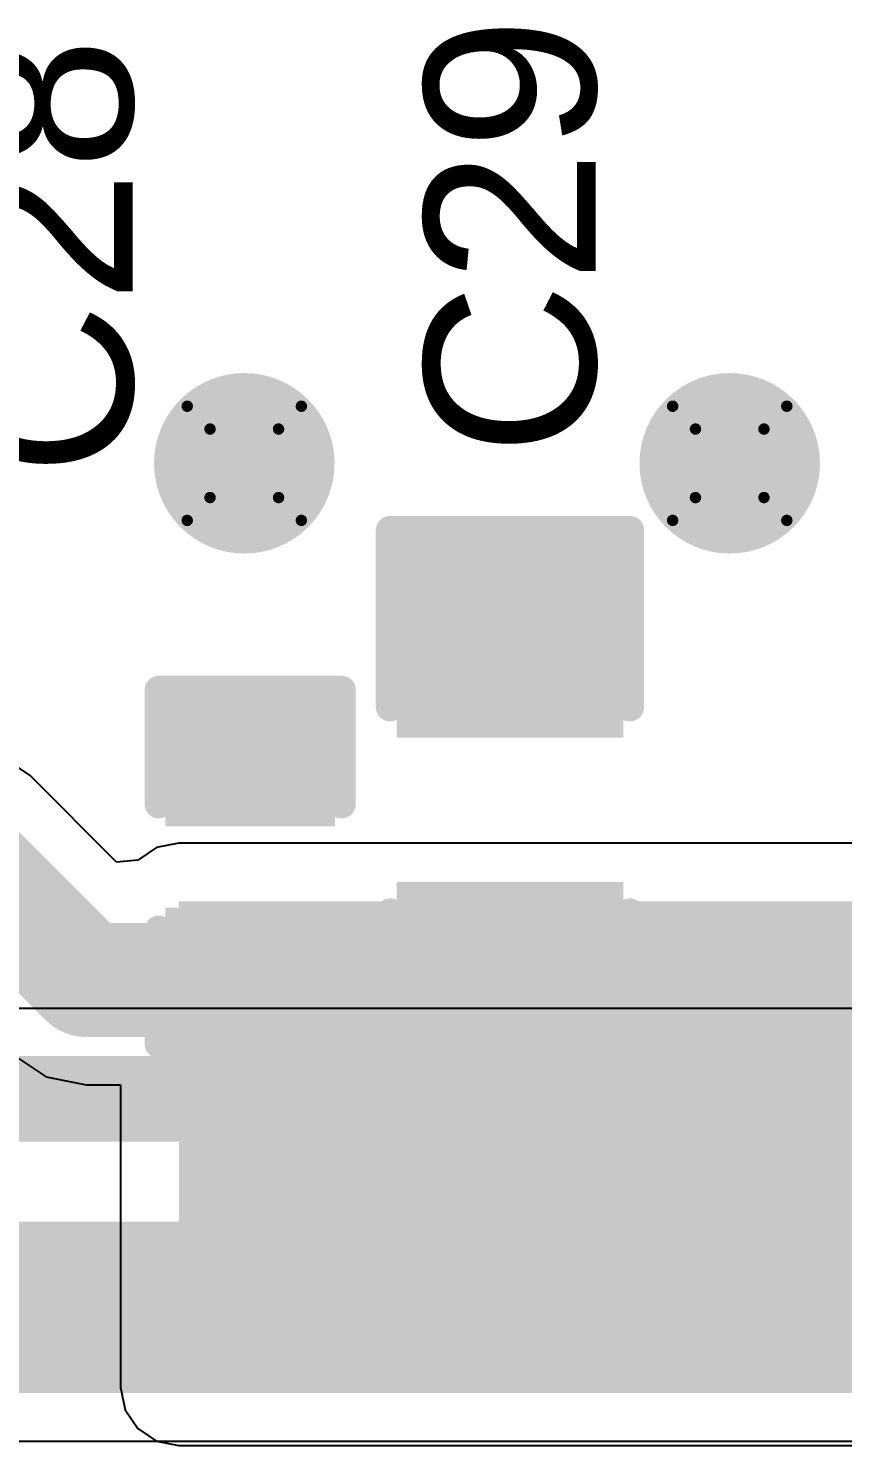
# Model space of a CAD drawing. Header units: inches. Extents: x -6 to 198, y 0 to 119.
# Drawn here: x 44.39 to 48.01, y 18.34 to 24.65 of the extents above; entities that cross this region are included whole.
import ezdxf

# ---------------------------------------------------------------- set-up
doc = ezdxf.new("R2010")
doc.units = ezdxf.units.IN
for name, color, linetype in [('Bottom Layer', 5, 'Continuous'), ('Bottom Solder', 6, 'Continuous'), ('Drill Drawing', 1, 'Continuous'), ('Top Layer', 1, 'Continuous'), ('Top Overlay', 2, 'Continuous'), ('Top Paste', 8, 'Continuous'), ('Top Solder', 216, 'Continuous'), ('Via Holes', 16, 'Continuous')]:
    doc.layers.add(name, color=color, linetype=linetype)
doc.styles.add('Arial', font='', dxfattribs={"height": 0.2})
doc.styles.get('Arial').set_extended_font_data('Arial')

# ---------------------------------------------------------------- blocks, each defined once
blk = doc.blocks.new('SOP_16_30')
at = {"layer": 'Top Layer'}
blk.add_hatch(color=1, dxfattribs=at).paths.add_polyline_path([(-3.4556, 4.7244), (-1.9939, 4.7244), (-1.9939, 4.1656), (-3.4556, 4.1656)])
at = {"layer": 'Top Paste'}
blk.add_hatch(color=8, dxfattribs=at).paths.add_polyline_path([(-3.4556, 4.7244), (-1.9939, 4.7244), (-1.9939, 4.1656), (-3.4556, 4.1656)])
at = {"layer": 'Top Solder'}
blk.add_hatch(color=216, dxfattribs=at).paths.add_polyline_path([(-3.5572, 4.826), (-1.8923, 4.826), (-1.8923, 4.064), (-3.5572, 4.064)])
at = {"layer": 'Top Overlay'}
for points in [[(-2.1209, 5.0546, 0.1524, 0.1524, 0), (2.1209, 5.0546, 0.1524, 0.1524, 0)], [(-3.7846, 4.572, 0.127, 0.127, 0), (-3.6576, 4.445, 0.127, 0.127, 0)], [(-3.7846, 4.318, 0.127, 0.127, 0), (-3.7846, 4.572, 0.127, 0.127, 0)], [(-3.7846, 4.318, 0.127, 0.127, 0), (-3.6576, 4.445, 0.127, 0.127, 0)]]:
    blk.add_lwpolyline(points, format="xyseb", dxfattribs=at)
for points in [[(-2.159, 5.0546, 0.0762, 0.0762, 1), (-2.0828, 5.0546, 0.0762, 0.0762, 1)], [(-3.8163, 4.572, 0.0635, 0.0635, 1), (-3.7529, 4.572, 0.0635, 0.0635, 1)], [(-3.8163, 4.572, 0.0635, 0.0635, 1), (-3.7529, 4.572, 0.0635, 0.0635, 1)], [(-3.6894, 4.445, 0.0635, 0.0635, 1), (-3.6258, 4.445, 0.0635, 0.0635, 1)], [(-3.6894, 4.445, 0.0635, 0.0635, 1), (-3.6258, 4.445, 0.0635, 0.0635, 1)], [(-3.8163, 4.318, 0.0635, 0.0635, 1), (-3.7529, 4.318, 0.0635, 0.0635, 1)], [(-3.8163, 4.318, 0.0635, 0.0635, 1), (-3.7529, 4.318, 0.0635, 0.0635, 1)]]:
    blk.add_lwpolyline(points, format="xyseb", close=True, dxfattribs=at)
blk = doc.blocks.new('C___0603_102')
at = {"layer": 'Top Layer'}
for points in [[(-0.381, 0.4445), (-0.381, -0.4445), (-1.143, -0.4445), (-1.143, 0.4445)], [(1.143, 0.4445), (1.143, -0.4445), (0.381, -0.4445), (0.381, 0.4445)]]:
    blk.add_hatch(color=1, dxfattribs=at).paths.add_polyline_path(points)
at = {"layer": 'Top Paste'}
for points in [[(-0.381, 0.4445), (-0.381, -0.4445), (-1.143, -0.4445), (-1.143, 0.4445)], [(1.143, 0.4445), (1.143, -0.4445), (0.381, -0.4445), (0.381, 0.4445)]]:
    blk.add_hatch(color=8, dxfattribs=at).paths.add_polyline_path(points)
at = {"layer": 'Top Solder'}
for points in [[(-0.321, 0.5045), (-0.321, -0.5045), (-1.203, -0.5045), (-1.203, 0.5045)], [(1.203, 0.5045), (1.203, -0.5045), (0.321, -0.5045), (0.321, 0.5045)]]:
    blk.add_hatch(color=216, dxfattribs=at).paths.add_polyline_path(points)
at = {"layer": 'Top Overlay'}
for points in [[(-0.4572, 0.5334, 0.127, 0.127, 0), (-1.2446, 0.5334, 0.127, 0.127, 0)], [(-1.2446, -0.5334, 0.127, 0.127, 0), (-1.2446, 0.5334, 0.127, 0.127, 0)], [(1.2446, 0.5334, 0.127, 0.127, 0), (0.4572, 0.5334, 0.127, 0.127, 0)], [(1.2446, -0.5334, 0.127, 0.127, 0), (1.2446, 0.5334, 0.127, 0.127, 0)], [(-0.4572, -0.5334, 0.127, 0.127, 0), (-1.2446, -0.5334, 0.127, 0.127, 0)], [(1.2446, -0.5334, 0.127, 0.127, 0), (0.4572, -0.5334, 0.127, 0.127, 0)]]:
    blk.add_lwpolyline(points, format="xyseb", dxfattribs=at)
for points in [[(-1.2764, 0.5334, 0.0635, 0.0635, 1), (-1.2128, 0.5334, 0.0635, 0.0635, 1)], [(-1.2764, 0.5334, 0.0635, 0.0635, 1), (-1.2128, 0.5334, 0.0635, 0.0635, 1)], [(-0.4889, 0.5334, 0.0635, 0.0635, 1), (-0.4254, 0.5334, 0.0635, 0.0635, 1)], [(0.4254, 0.5334, 0.0635, 0.0635, 1), (0.4889, 0.5334, 0.0635, 0.0635, 1)], [(1.2128, 0.5334, 0.0635, 0.0635, 1), (1.2764, 0.5334, 0.0635, 0.0635, 1)], [(1.2128, 0.5334, 0.0635, 0.0635, 1), (1.2764, 0.5334, 0.0635, 0.0635, 1)], [(-1.2764, -0.5334, 0.0635, 0.0635, 1), (-1.2128, -0.5334, 0.0635, 0.0635, 1)], [(-1.2764, -0.5334, 0.0635, 0.0635, 1), (-1.2128, -0.5334, 0.0635, 0.0635, 1)], [(-0.4889, -0.5334, 0.0635, 0.0635, 1), (-0.4254, -0.5334, 0.0635, 0.0635, 1)], [(0.4254, -0.5334, 0.0635, 0.0635, 1), (0.4889, -0.5334, 0.0635, 0.0635, 1)], [(1.2128, -0.5334, 0.0635, 0.0635, 1), (1.2764, -0.5334, 0.0635, 0.0635, 1)], [(1.2128, -0.5334, 0.0635, 0.0635, 1), (1.2764, -0.5334, 0.0635, 0.0635, 1)]]:
    blk.add_lwpolyline(points, format="xyseb", close=True, dxfattribs=at)
blk = doc.blocks.new('C___0402_103')
at = {"layer": 'Top Layer'}
for points in [[(-0.6985, -0.3175), (-0.6985, 0.3175), (-0.2413, 0.3175), (-0.2413, -0.3175)], [(0.2413, -0.3175), (0.2413, 0.3175), (0.6985, 0.3175), (0.6985, -0.3175)]]:
    blk.add_hatch(color=1, dxfattribs=at).paths.add_polyline_path(points)
at = {"layer": 'Top Paste'}
for points in [[(-0.6985, -0.3175), (-0.6985, 0.3175), (-0.2413, 0.3175), (-0.2413, -0.3175)], [(0.2413, -0.3175), (0.2413, 0.3175), (0.6985, 0.3175), (0.6985, -0.3175)]]:
    blk.add_hatch(color=8, dxfattribs=at).paths.add_polyline_path(points)
at = {"layer": 'Top Solder'}
for points in [[(-0.7585, -0.3775), (-0.7585, 0.3775), (-0.1813, 0.3775), (-0.1813, -0.3775)], [(0.1813, -0.3775), (0.1813, 0.3775), (0.7585, 0.3775), (0.7585, -0.3775)]]:
    blk.add_hatch(color=216, dxfattribs=at).paths.add_polyline_path(points)
at = {"layer": 'Top Overlay'}
for points in [[(-0.7874, 0.4064, 0.127, 0.127, 0), (-0.7874, -0.4064, 0.127, 0.127, 0)], [(-0.7874, 0.4064, 0.127, 0.127, 0), (-0.2794, 0.4064, 0.127, 0.127, 0)], [(0.2794, 0.4064, 0.127, 0.127, 0), (0.7874, 0.4064, 0.127, 0.127, 0)], [(0.7874, 0.4064, 0.127, 0.127, 0), (0.7874, -0.4064, 0.127, 0.127, 0)], [(-0.7874, -0.4064, 0.127, 0.127, 0), (-0.2794, -0.4064, 0.127, 0.127, 0)], [(0.2794, -0.4064, 0.127, 0.127, 0), (0.7874, -0.4064, 0.127, 0.127, 0)]]:
    blk.add_lwpolyline(points, format="xyseb", dxfattribs=at)
for points in [[(-0.8191, 0.4064, 0.0635, 0.0635, 1), (-0.7556, 0.4064, 0.0635, 0.0635, 1)], [(-0.8191, 0.4064, 0.0635, 0.0635, 1), (-0.7556, 0.4064, 0.0635, 0.0635, 1)], [(-0.3111, 0.4064, 0.0635, 0.0635, 1), (-0.2477, 0.4064, 0.0635, 0.0635, 1)], [(0.2477, 0.4064, 0.0635, 0.0635, 1), (0.3111, 0.4064, 0.0635, 0.0635, 1)], [(0.7556, 0.4064, 0.0635, 0.0635, 1), (0.8191, 0.4064, 0.0635, 0.0635, 1)], [(0.7556, 0.4064, 0.0635, 0.0635, 1), (0.8191, 0.4064, 0.0635, 0.0635, 1)], [(-0.8191, -0.4064, 0.0635, 0.0635, 1), (-0.7556, -0.4064, 0.0635, 0.0635, 1)], [(-0.8191, -0.4064, 0.0635, 0.0635, 1), (-0.7556, -0.4064, 0.0635, 0.0635, 1)], [(-0.3111, -0.4064, 0.0635, 0.0635, 1), (-0.2477, -0.4064, 0.0635, 0.0635, 1)], [(0.2477, -0.4064, 0.0635, 0.0635, 1), (0.3111, -0.4064, 0.0635, 0.0635, 1)], [(0.7556, -0.4064, 0.0635, 0.0635, 1), (0.8191, -0.4064, 0.0635, 0.0635, 1)], [(0.7556, -0.4064, 0.0635, 0.0635, 1), (0.8191, -0.4064, 0.0635, 0.0635, 1)]]:
    blk.add_lwpolyline(points, format="xyseb", close=True, dxfattribs=at)

msp = doc.modelspace()

# ---------------------------------------------------------------- hatches: boundary and pattern name
at = {"layer": 'Bottom Layer'}
h = msp.add_hatch(color=5, dxfattribs=at)
edge = h.paths.add_edge_path()
edge.add_arc((45.3507, 22.713), 0.3, 0, 360)
h = msp.add_hatch(color=5, dxfattribs=at)
edge = h.paths.add_edge_path()
edge.add_arc((47.5107, 22.713), 0.3, 0, 360)
at = {"layer": 'Bottom Solder'}
h = msp.add_hatch(color=6, dxfattribs=at)
edge = h.paths.add_edge_path()
edge.add_arc((45.3507, 22.713), 0.4016, 0, 360)
h = msp.add_hatch(color=6, dxfattribs=at)
edge = h.paths.add_edge_path()
edge.add_arc((47.5107, 22.713), 0.4016, 0, 360)
at = {"layer": 'Top Layer'}
h = msp.add_hatch(color=1, dxfattribs=at)
edge = h.paths.add_edge_path()
edge.add_arc((45.3507, 22.713), 0.3, 0, 360)
h = msp.add_hatch(color=1, dxfattribs=at)
edge = h.paths.add_edge_path()
edge.add_arc((47.5107, 22.713), 0.3, 0, 360)
msp.add_hatch(color=1, dxfattribs=at).paths.add_polyline_path([(45.0596, 18.6013), (48.961, 18.6013), (48.961, 20.7646), (45.0596, 20.7646)])
at = {"layer": 'Top Solder'}
h = msp.add_hatch(color=216, dxfattribs=at)
edge = h.paths.add_edge_path()
edge.add_arc((45.3507, 22.713), 0.4016, 0, 360)
h = msp.add_hatch(color=216, dxfattribs=at)
edge = h.paths.add_edge_path()
edge.add_arc((47.5107, 22.713), 0.4016, 0, 360)
at = {"layer": 'Via Holes'}
h = msp.add_hatch(color=7, dxfattribs=at)
edge = h.paths.add_edge_path()
edge.add_arc((45.3507, 22.713), 0.15, 0, 360)
h = msp.add_hatch(color=7, dxfattribs=at)
edge = h.paths.add_edge_path()
edge.add_arc((47.5107, 22.713), 0.15, 0, 360)

# ---------------------------------------------------------------- linework, layer by layer
at = {"layer": 'Bottom Layer'}
for p, q in [((64.4447, 20.287), (37.8281, 20.287)), ((19.6057, 18.3625), (52.4874, 18.3625))]:
    msp.add_line(p, q, dxfattribs=at)
for points in [[(20.8772, 19.8856, 0.381, 0.381, 0), (64.4447, 19.8856, 0.381, 0.381, 0)], [(34.6595, 18.9582, 0.762, 0.762, 0), (49.7955, 18.9582, 0.762, 0.762, 0)]]:
    msp.add_lwpolyline(points, format="xyseb", dxfattribs=at)
at = {"layer": 'Drill Drawing'}
for points in [[(45.0967, 22.967, 0.0508, 0.0508, 0), (45.6047, 22.967, 0.0508, 0.0508, 0)], [(45.0967, 22.459, 0.0508, 0.0508, 0), (45.0967, 22.967, 0.0508, 0.0508, 0)], [(45.6047, 22.459, 0.0508, 0.0508, 0), (45.6047, 22.967, 0.0508, 0.0508, 0)], [(47.2567, 22.967, 0.0508, 0.0508, 0), (47.7647, 22.967, 0.0508, 0.0508, 0)], [(47.2567, 22.459, 0.0508, 0.0508, 0), (47.2567, 22.967, 0.0508, 0.0508, 0)], [(47.7647, 22.459, 0.0508, 0.0508, 0), (47.7647, 22.967, 0.0508, 0.0508, 0)], [(45.1983, 22.8654, 0.0508, 0.0508, 0), (45.5031, 22.8654, 0.0508, 0.0508, 0)], [(45.1983, 22.5606, 0.0508, 0.0508, 0), (45.1983, 22.8654, 0.0508, 0.0508, 0)], [(45.5031, 22.5606, 0.0508, 0.0508, 0), (45.5031, 22.8654, 0.0508, 0.0508, 0)], [(47.3583, 22.8654, 0.0508, 0.0508, 0), (47.6631, 22.8654, 0.0508, 0.0508, 0)], [(47.3583, 22.5606, 0.0508, 0.0508, 0), (47.3583, 22.8654, 0.0508, 0.0508, 0)], [(47.6631, 22.5606, 0.0508, 0.0508, 0), (47.6631, 22.8654, 0.0508, 0.0508, 0)], [(45.1983, 22.5606, 0.0508, 0.0508, 0), (45.5031, 22.5606, 0.0508, 0.0508, 0)], [(47.3583, 22.5606, 0.0508, 0.0508, 0), (47.6631, 22.5606, 0.0508, 0.0508, 0)], [(45.0967, 22.459, 0.0508, 0.0508, 0), (45.6047, 22.459, 0.0508, 0.0508, 0)], [(47.2567, 22.459, 0.0508, 0.0508, 0), (47.7647, 22.459, 0.0508, 0.0508, 0)]]:
    msp.add_lwpolyline(points, format="xyseb", dxfattribs=at)
for points in [[(45.084, 22.967, 0.0254, 0.0254, 1), (45.1094, 22.967, 0.0254, 0.0254, 1)], [(45.084, 22.967, 0.0254, 0.0254, 1), (45.1094, 22.967, 0.0254, 0.0254, 1)], [(45.592, 22.967, 0.0254, 0.0254, 1), (45.6174, 22.967, 0.0254, 0.0254, 1)], [(45.592, 22.967, 0.0254, 0.0254, 1), (45.6174, 22.967, 0.0254, 0.0254, 1)], [(47.244, 22.967, 0.0254, 0.0254, 1), (47.2694, 22.967, 0.0254, 0.0254, 1)], [(47.244, 22.967, 0.0254, 0.0254, 1), (47.2694, 22.967, 0.0254, 0.0254, 1)], [(47.752, 22.967, 0.0254, 0.0254, 1), (47.7774, 22.967, 0.0254, 0.0254, 1)], [(47.752, 22.967, 0.0254, 0.0254, 1), (47.7774, 22.967, 0.0254, 0.0254, 1)], [(45.1856, 22.8654, 0.0254, 0.0254, 1), (45.211, 22.8654, 0.0254, 0.0254, 1)], [(45.1856, 22.8654, 0.0254, 0.0254, 1), (45.211, 22.8654, 0.0254, 0.0254, 1)], [(45.4904, 22.8654, 0.0254, 0.0254, 1), (45.5158, 22.8654, 0.0254, 0.0254, 1)], [(45.4904, 22.8654, 0.0254, 0.0254, 1), (45.5158, 22.8654, 0.0254, 0.0254, 1)], [(47.3456, 22.8654, 0.0254, 0.0254, 1), (47.371, 22.8654, 0.0254, 0.0254, 1)], [(47.3456, 22.8654, 0.0254, 0.0254, 1), (47.371, 22.8654, 0.0254, 0.0254, 1)], [(47.6504, 22.8654, 0.0254, 0.0254, 1), (47.6758, 22.8654, 0.0254, 0.0254, 1)], [(47.6504, 22.8654, 0.0254, 0.0254, 1), (47.6758, 22.8654, 0.0254, 0.0254, 1)], [(45.1856, 22.5606, 0.0254, 0.0254, 1), (45.211, 22.5606, 0.0254, 0.0254, 1)], [(45.1856, 22.5606, 0.0254, 0.0254, 1), (45.211, 22.5606, 0.0254, 0.0254, 1)], [(45.4904, 22.5606, 0.0254, 0.0254, 1), (45.5158, 22.5606, 0.0254, 0.0254, 1)], [(45.4904, 22.5606, 0.0254, 0.0254, 1), (45.5158, 22.5606, 0.0254, 0.0254, 1)], [(47.3456, 22.5606, 0.0254, 0.0254, 1), (47.371, 22.5606, 0.0254, 0.0254, 1)], [(47.3456, 22.5606, 0.0254, 0.0254, 1), (47.371, 22.5606, 0.0254, 0.0254, 1)], [(47.6504, 22.5606, 0.0254, 0.0254, 1), (47.6758, 22.5606, 0.0254, 0.0254, 1)], [(47.6504, 22.5606, 0.0254, 0.0254, 1), (47.6758, 22.5606, 0.0254, 0.0254, 1)], [(45.084, 22.459, 0.0254, 0.0254, 1), (45.1094, 22.459, 0.0254, 0.0254, 1)], [(45.084, 22.459, 0.0254, 0.0254, 1), (45.1094, 22.459, 0.0254, 0.0254, 1)], [(45.592, 22.459, 0.0254, 0.0254, 1), (45.6174, 22.459, 0.0254, 0.0254, 1)], [(45.592, 22.459, 0.0254, 0.0254, 1), (45.6174, 22.459, 0.0254, 0.0254, 1)], [(47.244, 22.459, 0.0254, 0.0254, 1), (47.2694, 22.459, 0.0254, 0.0254, 1)], [(47.244, 22.459, 0.0254, 0.0254, 1), (47.2694, 22.459, 0.0254, 0.0254, 1)], [(47.752, 22.459, 0.0254, 0.0254, 1), (47.7774, 22.459, 0.0254, 0.0254, 1)], [(47.752, 22.459, 0.0254, 0.0254, 1), (47.7774, 22.459, 0.0254, 0.0254, 1)]]:
    msp.add_lwpolyline(points, format="xyseb", close=True, dxfattribs=at)
at = {"layer": 'Top Layer'}
for p, q in [((44.3973, 21.324), (44.246, 21.425)), ((44.7827, 20.9385), (44.3973, 21.324)), ((44.9605, 21.0039), (44.8765, 20.9478)), ((45.0596, 21.0236), (44.9605, 21.0039)), ((48.961, 21.0236), (45.0596, 21.0236)), ((44.8765, 20.9478), (44.7827, 20.9385)), ((44.318, 20.0847), (44.4693, 19.9837)), ((44.4693, 19.9837), (44.6477, 19.9482)), ((44.6477, 19.9482), (44.8006, 19.9482)), ((44.8006, 19.9482), (44.8006, 18.6013)), ((44.8006, 18.6013), (44.8203, 18.5022)), ((44.8203, 18.5022), (44.8765, 18.4182)), ((44.8765, 18.4182), (44.9605, 18.3621)), ((44.9605, 18.3621), (45.0596, 18.3423)), ((45.0596, 18.3423), (48.961, 18.3423))]:
    msp.add_line(p, q, dxfattribs=at)
for points in [[(44.0676, 20.9943, 0.508, 0.508, 0), (44.6477, 20.4143, 0.508, 0.508, 0)], [(45.3771, 20.447, 0.508, 0.508, 0), (45.4152, 20.447, 0.508, 0.508, 0)], [(46.4086, 20.4089, 0.508, 0.508, 0), (46.4086, 20.4696, 0.508, 0.508, 0)], [(44.6477, 20.4143, 0.508, 0.508, 0), (45.3136, 20.4143, 0.508, 0.508, 0)], [(45.3136, 20.4143, 0.508, 0.508, 0), (45.3771, 20.3508, 0.508, 0.508, 0)], [(46.1574, 20.4089, 0.508, 0.508, 0), (46.5328, 20.4089, 0.508, 0.508, 0)], [(46.4086, 20.2847, 0.508, 0.508, 0), (46.4086, 20.4089, 0.508, 0.508, 0)], [(45.3771, 20.2932, 0.508, 0.508, 0), (45.3771, 20.3508, 0.508, 0.508, 0)], [(45.3771, 20.2932, 0.508, 0.508, 0), (46.1574, 20.2932, 0.508, 0.508, 0)], [(46.4086, 20.2847, 0.508, 0.508, 0), (47.0103, 19.683, 0.508, 0.508, 0)]]:
    msp.add_lwpolyline(points, format="xyseb", dxfattribs=at)
for points in [[(45.2501, 20.447, 0.254, 0.254, 1), (45.5041, 20.447, 0.254, 0.254, 1)], [(45.2882, 20.447, 0.254, 0.254, 1), (45.5422, 20.447, 0.254, 0.254, 1)], [(46.2816, 20.4696, 0.254, 0.254, 1), (46.5356, 20.4696, 0.254, 0.254, 1)], [(44.5207, 20.4143, 0.254, 0.254, 1), (44.7747, 20.4143, 0.254, 0.254, 1)], [(44.5207, 20.4143, 0.254, 0.254, 1), (44.7747, 20.4143, 0.254, 0.254, 1)], [(45.1866, 20.4143, 0.254, 0.254, 1), (45.4406, 20.4143, 0.254, 0.254, 1)], [(45.1866, 20.4143, 0.254, 0.254, 1), (45.4406, 20.4143, 0.254, 0.254, 1)], [(46.0304, 20.4089, 0.254, 0.254, 1), (46.2844, 20.4089, 0.254, 0.254, 1)], [(46.2816, 20.4089, 0.254, 0.254, 1), (46.5356, 20.4089, 0.254, 0.254, 1)], [(46.2816, 20.4089, 0.254, 0.254, 1), (46.5356, 20.4089, 0.254, 0.254, 1)], [(46.4058, 20.4089, 0.254, 0.254, 1), (46.6598, 20.4089, 0.254, 0.254, 1)], [(45.2501, 20.3508, 0.254, 0.254, 1), (45.5041, 20.3508, 0.254, 0.254, 1)], [(45.2501, 20.3508, 0.254, 0.254, 1), (45.5041, 20.3508, 0.254, 0.254, 1)], [(45.2501, 20.2932, 0.254, 0.254, 1), (45.5041, 20.2932, 0.254, 0.254, 1)], [(45.2501, 20.2932, 0.254, 0.254, 1), (45.5041, 20.2932, 0.254, 0.254, 1)], [(46.0304, 20.2932, 0.254, 0.254, 1), (46.2844, 20.2932, 0.254, 0.254, 1)], [(46.2816, 20.2847, 0.254, 0.254, 1), (46.5356, 20.2847, 0.254, 0.254, 1)], [(46.2816, 20.2847, 0.254, 0.254, 1), (46.5356, 20.2847, 0.254, 0.254, 1)], [(46.8833, 19.683, 0.254, 0.254, 1), (47.1373, 19.683, 0.254, 0.254, 1)]]:
    msp.add_lwpolyline(points, format="xyseb", close=True, dxfattribs=at)

# ---------------------------------------------------------------- block references
for name, p, rotation in [('C___0603_102', (46.5328, 21.1709), 270), ('C___0402_103', (45.3771, 20.9169), 90)]:
    msp.add_blockref(name, p, dxfattribs=dict(rotation=rotation))
msp.add_blockref('SOP_16_30', (48.8696, 14.5288))

# ---------------------------------------------------------------- texts
at = {"layer": 'Top Overlay', "style": 'Arial'}
for s, p in [('C29', (46.9137, 22.746)), ('C28', (44.8539, 22.6564))]:
    msp.add_text(s, height=0.762, rotation=90, dxfattribs=at).set_placement(p)

doc.saveas('drawing.dxf')
